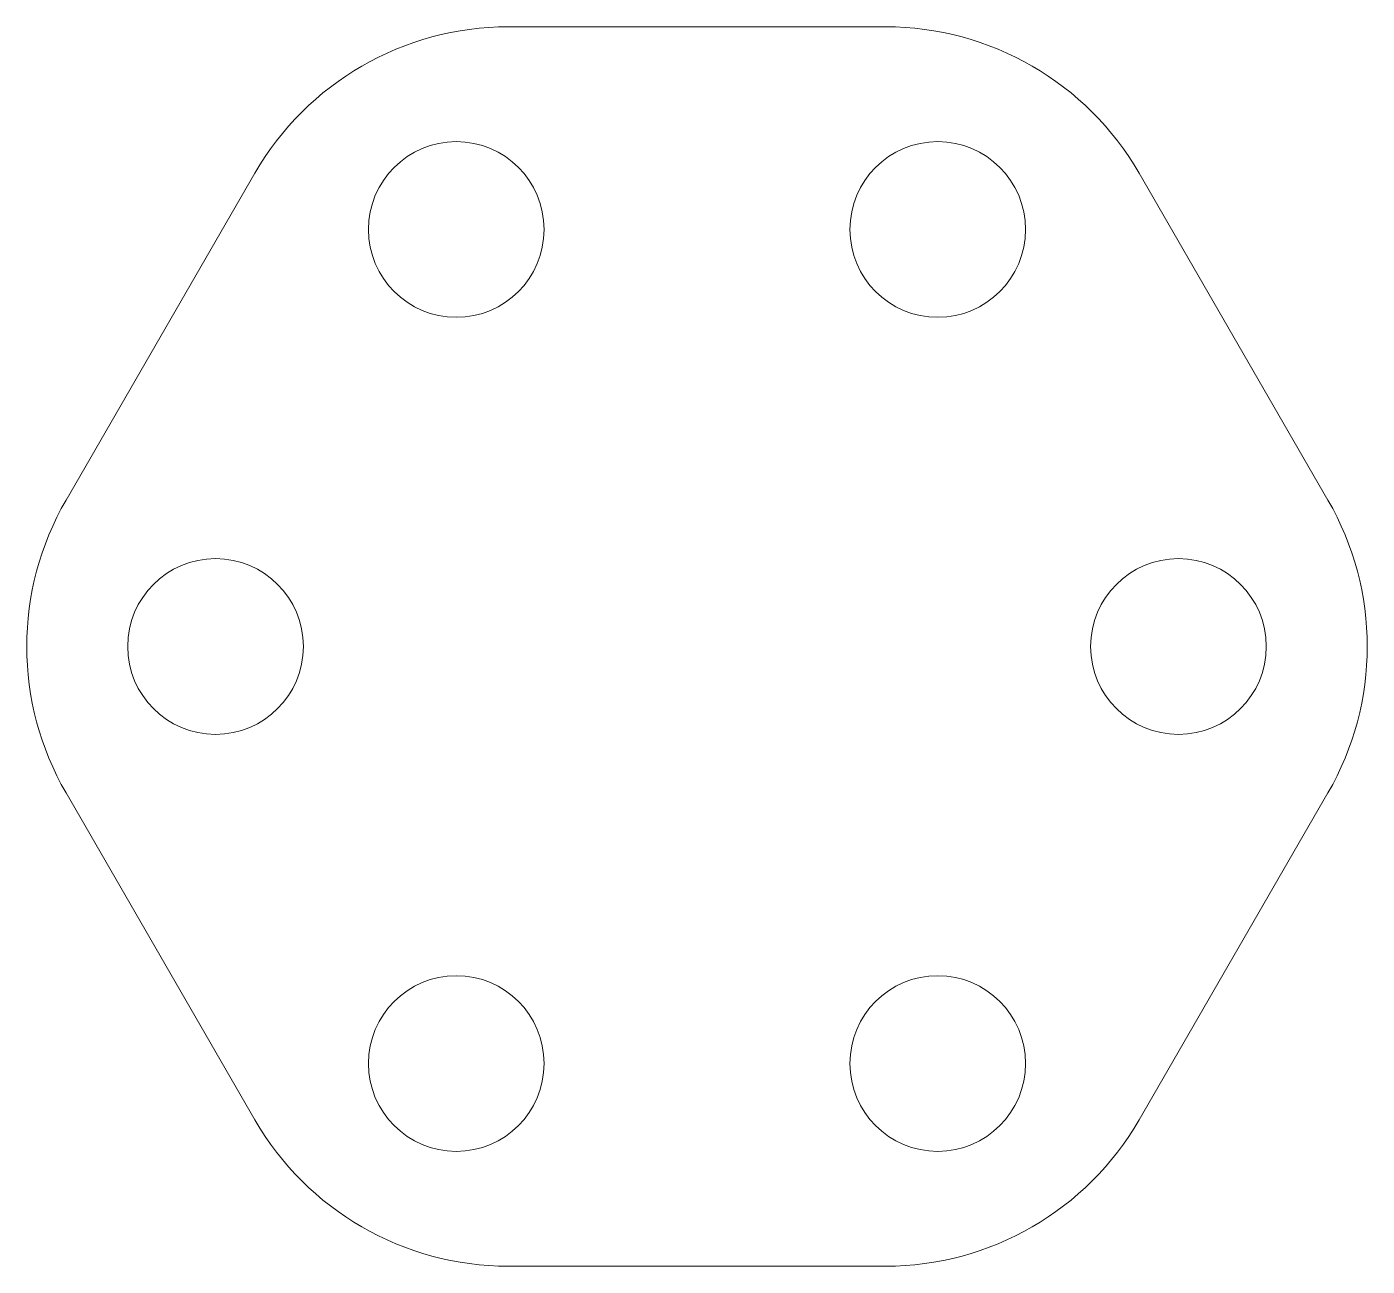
# Model space of a CAD drawing. Header units: millimetres. Extents: x -11.4 to 11.4, y -10.6 to 10.6.
import ezdxf

# ---------------------------------------------------------------- set-up
doc = ezdxf.new("R2010")
doc.units = ezdxf.units.MM

msp = doc.modelspace()

# ---------------------------------------------------------------- linework, layer by layer
at = {"color": 7, "linetype": 'Continuous', "lineweight": 15}
for p, q in [((3.222, 10.581), (-3.222, 10.581)), ((-7.552, 8.081), (-10.775, 2.5)), ((10.775, 2.5), (7.552, 8.081)), ((-10.775, -2.5), (-7.552, -8.081)), ((7.552, -8.081), (10.775, -2.5)), ((-3.222, -10.581), (3.222, -10.581))]:
    msp.add_line(p, q, dxfattribs=at)
for centre in [(-4.111, 7.121), (4.111, 7.121), (-8.222, 0), (8.222, 0), (-4.111, -7.121), (4.111, -7.121)]:
    msp.add_circle(centre, 1.5, dxfattribs=at)
for centre, start, end in [((-3.222, 5.581), 90, 150), ((3.222, 5.581), 30, 90), ((-6.445, 0), 150, 210), ((6.445, 0), 330, 30), ((-3.222, -5.581), 210, 270), ((3.222, -5.581), 270, 330)]:
    msp.add_arc(centre, 5, start, end, dxfattribs=at)

doc.saveas('drawing.dxf')
